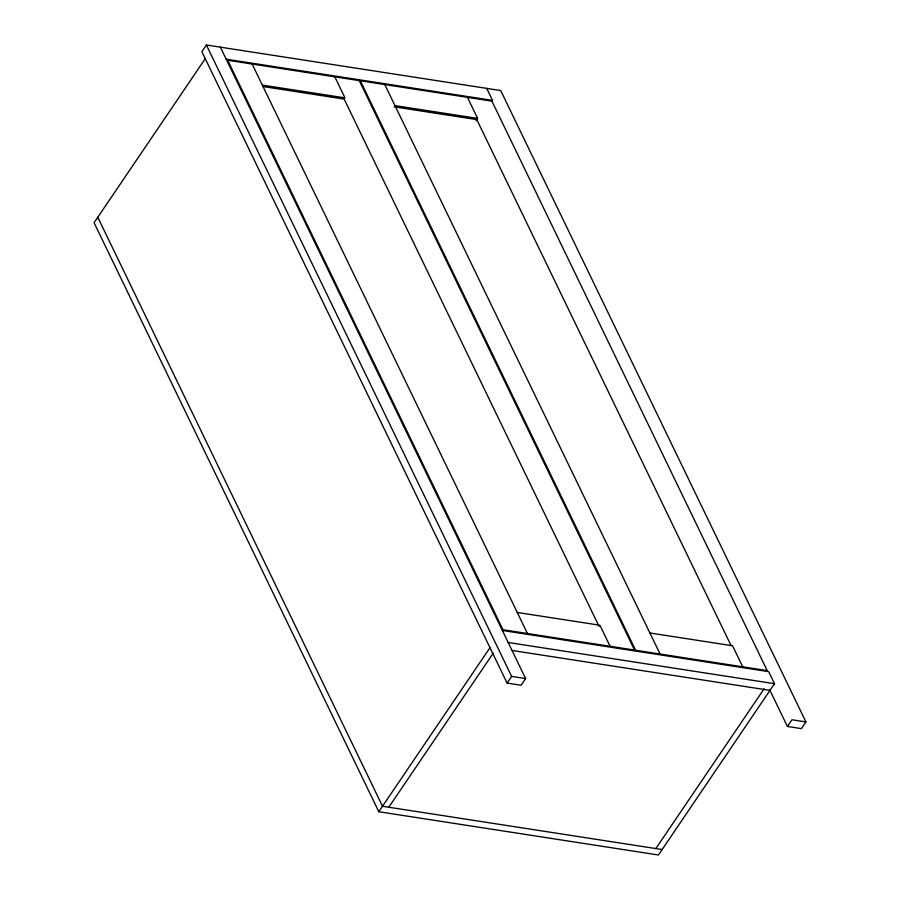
<?xml version="1.0" encoding="UTF-8"?>
<svg xmlns="http://www.w3.org/2000/svg" width="900" height="900" viewBox="0 0 900 900"><rect width="100%" height="100%" fill="white"/><g stroke="black" fill="none" stroke-linecap="round" stroke-linejoin="round"><path stroke-width="1.35" d="M769.669 689.76L787.41 726.457L801.394 728.617L805.928 721.935L500.692 90.54L206.404 45L201.87 51.682L507.105 683.089L521.077 685.249L525.611 678.566L220.376 47.16M205.29 58.613L94.073 222.727L378.81 811.732L658.429 855L774.506 683.696L768.69 671.67L502.358 630.461M476.111 120.634L477.619 118.395L467.449 97.358M378.81 811.732L490.027 647.617M388.811 807.232L493.178 653.22M507.105 683.089L511.627 676.395L206.404 45M655.841 848.554L764.134 688.748M787.41 726.457L791.944 719.775L805.928 721.935M226.192 59.186L492.525 100.395L486.709 88.369M262.316 85.084L344.981 97.875L334.811 76.826M394.965 105.615L477.619 118.395M262.879 86.513L344.16 99.09L599.096 626.456M394.144 106.83L476.798 119.621L731.126 645.716M517.264 612.45L599.918 625.241L610.099 646.29M649.901 632.981L732.566 645.773L742.736 666.81M508.174 642.488L774.506 683.696M511.965 650.452L769.972 690.379M511.627 676.395L525.611 678.566M662.13 849.533L382.522 806.265L97.785 217.26M384.784 84.566L660.082 654.03M252.146 64.035L527.434 633.499M359.269 80.617L227.678 60.255L502.965 629.719L634.567 650.081L359.269 80.617M491.918 101.138L360.326 80.775L635.614 650.239L767.205 670.601L491.918 101.138"/></g></svg>
